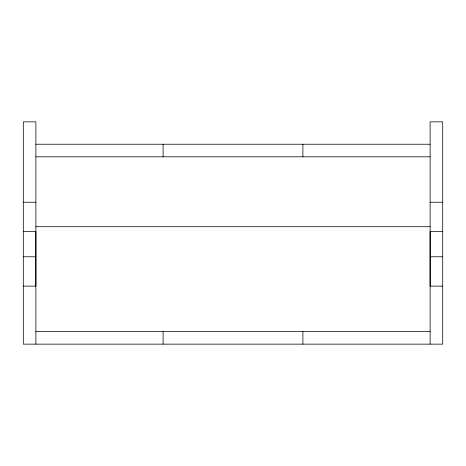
<?xml version="1.0" encoding="UTF-8"?>
<svg xmlns="http://www.w3.org/2000/svg" width="466" height="466" viewBox="0 0 466 466"><rect width="100%" height="100%" fill="white"/><g stroke="black" fill="none" stroke-linecap="round" stroke-linejoin="round"><path stroke-width="0.7" d="M35.882 344.141L35.882 231.602L23.3 231.602M442.7 286.124L430.118 286.124L430.118 121.859L442.7 121.859L442.7 344.141L23.3 344.141L23.3 121.859L35.882 121.859L35.882 286.124L23.3 286.124M430.118 344.141L430.118 231.602L442.7 231.602M35.882 144.227L430.118 144.227M35.882 156.809L430.118 156.809M23.3 202.244L35.882 202.244M430.118 202.244L442.7 202.244M35.882 226.709L430.118 226.709M23.3 256.766L35.882 256.766M430.118 256.766L442.7 256.766M35.882 331.559L430.118 331.559M302.9 144.227L302.9 156.809M302.9 331.559L302.9 344.141M163.1 144.227L163.1 156.809M163.1 331.559L163.1 344.141"/></g></svg>
